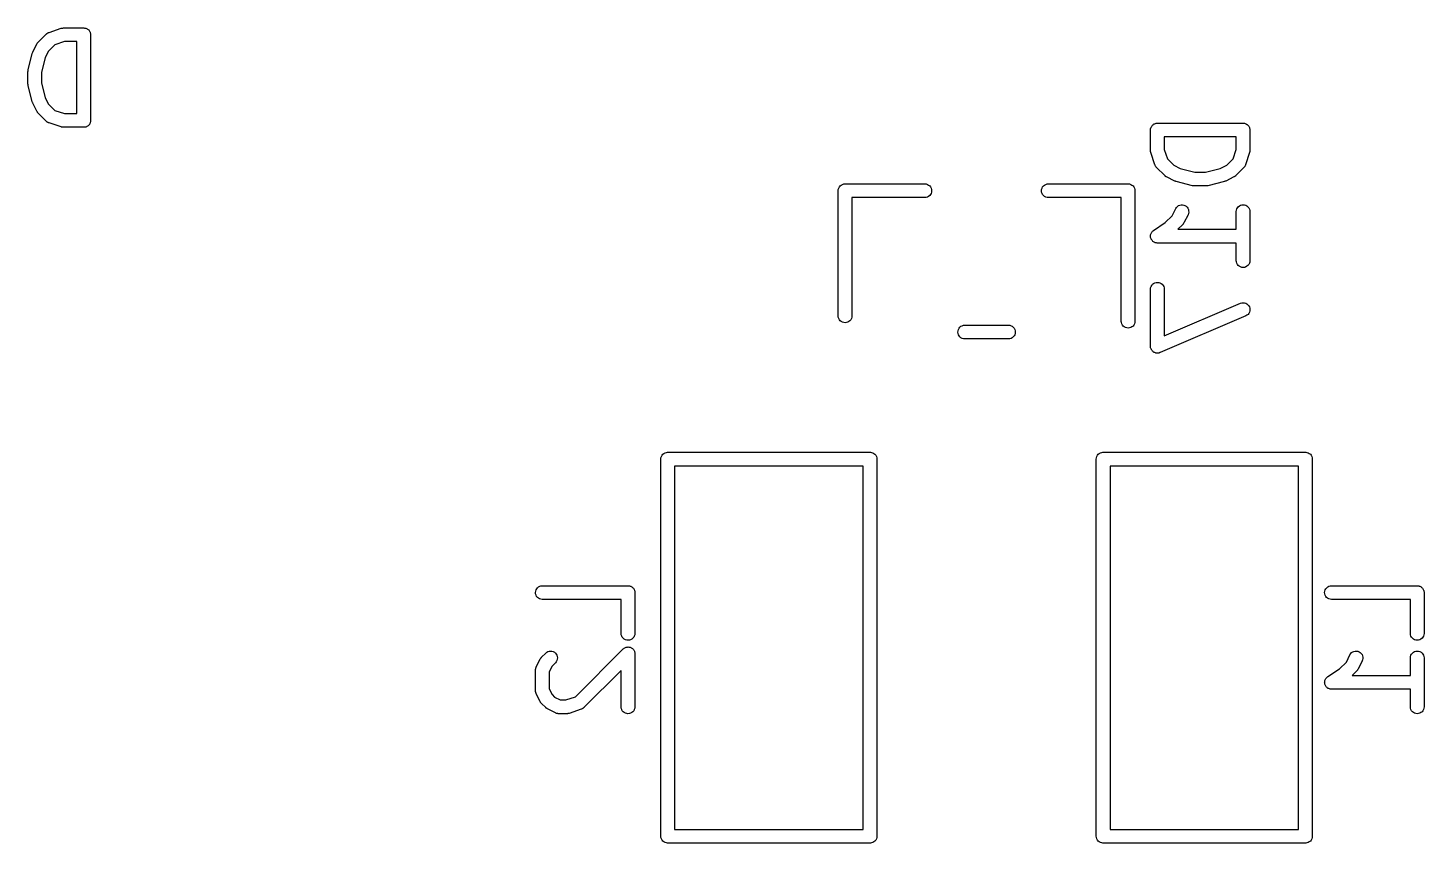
# Model space of a CAD drawing. Extents: x 145.4 to 244, y -155.2 to -73.6.
# Drawn here: x 194.81 to 211.1, y -153.16 to -143.64 of the extents above; entities that cross this region are included whole.
import ezdxf

# ---------------------------------------------------------------- set-up
doc = ezdxf.new("R2010")
doc.units = 0
doc.layers.add('BLACK', color=7, linetype='CONTINUOUS')

msp = doc.modelspace()

# ---------------------------------------------------------------- linework, layer by layer
at = {"layer": 'BLACK', "linetype": 'CONTINUOUS'}
for p, q in [((195.055, -143.696), (195.197, -143.648)), ((195.197, -143.648), (195.198, -143.648)), ((195.198, -143.648), (195.203, -143.647)), ((195.203, -143.647), (195.207, -143.646)), ((195.207, -143.646), (195.21, -143.646)), ((195.21, -143.646), (195.214, -143.645)), ((195.214, -143.645), (195.218, -143.645)), ((195.218, -143.645), (195.223, -143.644)), ((195.223, -143.644), (195.461, -143.644)), ((195.461, -143.644), (195.461, -143.644)), ((195.461, -143.644), (195.461, -143.644)), ((195.461, -143.644), (195.462, -143.644)), ((195.461, -143.644), (195.461, -143.644)), ((195.462, -143.644), (195.469, -143.645)), ((195.469, -143.645), (195.477, -143.646)), ((195.477, -143.646), (195.477, -143.646)), ((195.477, -143.646), (195.477, -143.646)), ((195.477, -143.646), (195.485, -143.648)), ((195.485, -143.648), (195.492, -143.651)), ((195.492, -143.651), (195.492, -143.651)), ((195.492, -143.651), (195.492, -143.651)), ((195.492, -143.651), (195.499, -143.654)), ((195.499, -143.654), (195.506, -143.658)), ((195.506, -143.658), (195.506, -143.658)), ((195.506, -143.658), (195.506, -143.658)), ((195.506, -143.658), (195.512, -143.663)), ((195.512, -143.663), (195.518, -143.668)), ((195.518, -143.668), (195.518, -143.668)), ((195.518, -143.668), (195.518, -143.668)), ((195.518, -143.668), (195.523, -143.674)), ((194.865, -143.927), (194.913, -143.831)), ((194.913, -143.831), (194.914, -143.83)), ((194.914, -143.83), (194.916, -143.827)), ((194.916, -143.827), (194.918, -143.823)), ((194.918, -143.823), (194.92, -143.82)), ((194.92, -143.82), (194.922, -143.817)), ((194.922, -143.817), (194.925, -143.814)), ((194.925, -143.814), (194.928, -143.811)), ((194.928, -143.811), (195.023, -143.715)), ((195.023, -143.715), (195.024, -143.715)), ((195.024, -143.715), (195.026, -143.713)), ((195.026, -143.713), (195.028, -143.711)), ((195.028, -143.711), (195.032, -143.708)), ((195.032, -143.708), (195.036, -143.705)), ((195.036, -143.705), (195.038, -143.704)), ((195.038, -143.704), (195.04, -143.702)), ((195.04, -143.702), (195.045, -143.7)), ((195.045, -143.7), (195.05, -143.698)), ((195.05, -143.698), (195.052, -143.697)), ((195.052, -143.697), (195.055, -143.696)), ((195.236, -143.804), (195.123, -143.842)), ((195.381, -143.804), (195.236, -143.804)), ((195.381, -144.644), (195.381, -143.804)), ((195.523, -143.674), (195.527, -143.68)), ((195.527, -143.68), (195.528, -143.68)), ((195.528, -143.68), (195.528, -143.681)), ((195.528, -143.681), (195.531, -143.687)), ((195.531, -143.687), (195.535, -143.694)), ((195.535, -143.694), (195.535, -143.694)), ((195.535, -143.694), (195.535, -143.694)), ((195.535, -143.694), (195.537, -143.702)), ((195.537, -143.702), (195.539, -143.709)), ((195.539, -143.709), (195.539, -143.709)), ((195.539, -143.709), (195.539, -143.709)), ((195.539, -143.709), (195.54, -143.717)), ((195.54, -143.717), (195.541, -143.724)), ((195.541, -143.724), (195.541, -144.724)), ((194.812, -144.134), (194.859, -143.943)), ((194.859, -143.943), (194.86, -143.942)), ((194.86, -143.941), (194.862, -143.934)), ((194.86, -143.942), (194.86, -143.941)), ((194.86, -143.942), (194.86, -143.942)), ((194.862, -143.934), (194.865, -143.927)), ((194.865, -143.927), (194.865, -143.927)), ((194.865, -143.927), (194.865, -143.927)), ((195.012, -143.99), (194.969, -144.163)), ((195.05, -143.915), (195.012, -143.99)), ((195.123, -143.842), (195.05, -143.915)), ((194.809, -144.149), (194.81, -144.143)), ((194.81, -144.15), (194.809, -144.149)), ((194.809, -144.152), (194.81, -144.15)), ((194.809, -144.153), (194.809, -144.152)), ((194.809, -144.296), (194.809, -144.153)), ((194.81, -144.143), (194.811, -144.136)), ((194.811, -144.136), (194.812, -144.135)), ((194.812, -144.135), (194.812, -144.134)), ((194.809, -144.297), (194.809, -144.296)), ((194.809, -144.299), (194.809, -144.297)), ((194.81, -144.305), (194.809, -144.299)), ((194.811, -144.311), (194.81, -144.305)), ((194.811, -144.313), (194.811, -144.311)), ((194.811, -144.314), (194.811, -144.313)), ((194.812, -144.315), (194.811, -144.314)), ((194.859, -144.506), (194.812, -144.315)), ((194.969, -144.163), (194.969, -144.286)), ((194.969, -144.286), (195.012, -144.458)), ((195.012, -144.458), (195.05, -144.534)), ((194.86, -144.506), (194.859, -144.506)), ((194.859, -144.506), (194.859, -144.506)), ((194.862, -144.513), (194.86, -144.506)), ((194.865, -144.52), (194.862, -144.513)), ((194.865, -144.521), (194.865, -144.52)), ((194.865, -144.522), (194.865, -144.521)), ((194.865, -144.521), (194.865, -144.521)), ((194.913, -144.617), (194.865, -144.522)), ((194.915, -144.621), (194.913, -144.617)), ((194.918, -144.625), (194.915, -144.621)), ((194.92, -144.628), (194.918, -144.625)), ((194.921, -144.631), (194.92, -144.628)), ((194.924, -144.634), (194.921, -144.631)), ((194.927, -144.637), (194.924, -144.634)), ((194.928, -144.638), (194.927, -144.637)), ((195.023, -144.733), (194.928, -144.638)), ((195.05, -144.534), (195.123, -144.607)), ((195.123, -144.607), (195.236, -144.644)), ((195.236, -144.644), (195.381, -144.644)), ((195.025, -144.735), (195.023, -144.733)), ((195.027, -144.737), (195.025, -144.735)), ((195.031, -144.74), (195.027, -144.737)), ((195.035, -144.743), (195.031, -144.74)), ((195.037, -144.744), (195.035, -144.743)), ((195.039, -144.746), (195.037, -144.744)), ((195.044, -144.748), (195.039, -144.746)), ((195.049, -144.751), (195.044, -144.748)), ((195.051, -144.751), (195.049, -144.751)), ((195.053, -144.752), (195.051, -144.751)), ((195.055, -144.753), (195.053, -144.752)), ((195.197, -144.8), (195.055, -144.753)), ((195.202, -144.801), (195.197, -144.8)), ((195.206, -144.803), (195.202, -144.801)), ((195.209, -144.803), (195.206, -144.803)), ((195.213, -144.804), (195.209, -144.803)), ((195.217, -144.804), (195.213, -144.804)), ((195.222, -144.804), (195.217, -144.804)), ((195.223, -144.804), (195.222, -144.804)), ((195.461, -144.804), (195.223, -144.804)), ((195.468, -144.804), (195.461, -144.804)), ((195.476, -144.803), (195.468, -144.804)), ((195.483, -144.801), (195.476, -144.803)), ((195.476, -144.803), (195.476, -144.803)), ((195.476, -144.803), (195.476, -144.803)), ((195.491, -144.799), (195.483, -144.801)), ((195.498, -144.795), (195.491, -144.798)), ((195.491, -144.798), (195.491, -144.798)), ((195.491, -144.798), (195.491, -144.799)), ((195.505, -144.791), (195.498, -144.795)), ((195.511, -144.786), (195.505, -144.791)), ((195.505, -144.791), (195.505, -144.791)), ((195.505, -144.791), (195.505, -144.791)), ((195.517, -144.782), (195.511, -144.786)), ((195.522, -144.775), (195.517, -144.781)), ((195.517, -144.781), (195.517, -144.781)), ((195.517, -144.781), (195.517, -144.782)), ((195.527, -144.77), (195.522, -144.775)), ((195.531, -144.762), (195.527, -144.769)), ((195.527, -144.769), (195.527, -144.769)), ((195.527, -144.769), (195.527, -144.77)), ((195.534, -144.756), (195.531, -144.762)), ((195.535, -144.755), (195.534, -144.756)), ((195.534, -144.756), (195.534, -144.756)), ((195.537, -144.748), (195.535, -144.755)), ((195.539, -144.741), (195.537, -144.748)), ((195.54, -144.733), (195.539, -144.74)), ((195.539, -144.74), (195.539, -144.741)), ((195.539, -144.741), (195.539, -144.741)), ((195.541, -144.725), (195.54, -144.733)), ((195.541, -144.724), (195.541, -144.725)), ((195.541, -144.725), (195.541, -144.725)), ((195.541, -144.725), (195.541, -144.725)), ((195.541, -144.725), (195.541, -144.725)), ((207.91, -144.812), (207.913, -144.805)), ((207.913, -144.804), (207.916, -144.798)), ((207.913, -144.805), (207.913, -144.804)), ((207.913, -144.804), (207.913, -144.804)), ((207.916, -144.798), (207.92, -144.791)), ((207.92, -144.791), (207.925, -144.785)), ((207.92, -144.791), (207.92, -144.791)), ((207.92, -144.791), (207.92, -144.791)), ((207.925, -144.785), (207.93, -144.779)), ((207.93, -144.779), (207.936, -144.774)), ((207.93, -144.779), (207.93, -144.779)), ((207.93, -144.779), (207.93, -144.779)), ((207.936, -144.774), (207.942, -144.769)), ((207.942, -144.769), (207.942, -144.769)), ((207.942, -144.769), (207.943, -144.769)), ((207.943, -144.769), (207.949, -144.765)), ((207.949, -144.765), (207.956, -144.762)), ((207.956, -144.762), (207.964, -144.759)), ((207.956, -144.762), (207.956, -144.762)), ((207.956, -144.762), (207.956, -144.762)), ((207.964, -144.759), (207.971, -144.757)), ((207.971, -144.757), (207.979, -144.756)), ((207.971, -144.757), (207.971, -144.757)), ((207.971, -144.757), (207.971, -144.757)), ((207.979, -144.756), (207.986, -144.756)), ((207.986, -144.756), (208.986, -144.756)), ((208.986, -144.756), (208.987, -144.756)), ((208.987, -144.756), (208.987, -144.756)), ((208.987, -144.756), (208.987, -144.756)), ((208.987, -144.756), (208.987, -144.756)), ((208.987, -144.756), (208.995, -144.757)), ((208.995, -144.757), (209.002, -144.757)), ((209.002, -144.757), (209.003, -144.757)), ((209.003, -144.757), (209.003, -144.757)), ((209.003, -144.757), (209.01, -144.76)), ((209.01, -144.76), (209.017, -144.762)), ((209.017, -144.762), (209.018, -144.762)), ((209.018, -144.762), (209.018, -144.762)), ((209.018, -144.762), (209.024, -144.766)), ((209.024, -144.766), (209.031, -144.769)), ((209.031, -144.769), (209.031, -144.77)), ((209.031, -144.77), (209.032, -144.77)), ((209.032, -144.77), (209.037, -144.775)), ((209.037, -144.775), (209.043, -144.779)), ((209.043, -144.779), (209.043, -144.78)), ((209.043, -144.78), (209.044, -144.78)), ((209.044, -144.78), (209.048, -144.786)), ((209.048, -144.786), (209.053, -144.791)), ((209.053, -144.791), (209.053, -144.792)), ((209.053, -144.792), (209.053, -144.792)), ((209.053, -144.792), (209.057, -144.799)), ((209.057, -144.799), (209.06, -144.805)), ((209.06, -144.805), (209.06, -144.805)), ((209.06, -144.805), (209.061, -144.806)), ((209.061, -144.806), (209.063, -144.813)), ((207.906, -144.835), (207.907, -144.827)), ((207.906, -144.836), (207.906, -144.835)), ((207.906, -144.835), (207.906, -144.835)), ((207.906, -144.835), (207.906, -144.835)), ((207.906, -144.835), (207.906, -144.835)), ((207.906, -145.074), (207.906, -144.836)), ((207.907, -144.827), (207.908, -144.82)), ((207.908, -144.819), (207.91, -144.812)), ((207.908, -144.82), (207.908, -144.819)), ((207.908, -144.819), (207.908, -144.819)), ((208.066, -144.916), (208.066, -145.061)), ((208.906, -144.916), (208.066, -144.916)), ((208.906, -145.061), (208.906, -144.916)), ((209.063, -144.813), (209.065, -144.82)), ((209.065, -144.82), (209.065, -144.82)), ((209.065, -144.82), (209.065, -144.821)), ((209.065, -144.821), (209.066, -144.828)), ((209.066, -144.828), (209.066, -144.836)), ((209.066, -144.836), (209.066, -145.074)), ((207.907, -145.078), (207.906, -145.074)), ((207.907, -145.083), (207.907, -145.078)), ((207.908, -145.086), (207.907, -145.083)), ((207.908, -145.089), (207.908, -145.086)), ((207.909, -145.094), (207.908, -145.089)), ((207.91, -145.098), (207.909, -145.094)), ((207.91, -145.099), (207.91, -145.098)), ((207.958, -145.242), (207.91, -145.099)), ((208.066, -145.061), (208.104, -145.173)), ((208.869, -145.173), (208.906, -145.061)), ((209.062, -145.099), (209.015, -145.242)), ((209.063, -145.095), (209.062, -145.099)), ((209.065, -145.09), (209.063, -145.095)), ((209.066, -145.084), (209.065, -145.087)), ((209.065, -145.087), (209.065, -145.09)), ((209.066, -145.074), (209.066, -145.075)), ((209.066, -145.075), (209.066, -145.079)), ((209.066, -145.079), (209.066, -145.084)), ((207.959, -145.244), (207.958, -145.242)), ((207.96, -145.246), (207.959, -145.244)), ((207.962, -145.251), (207.96, -145.246)), ((207.964, -145.256), (207.962, -145.251)), ((207.966, -145.258), (207.964, -145.256)), ((207.967, -145.26), (207.966, -145.258)), ((207.97, -145.265), (207.967, -145.26)), ((207.973, -145.269), (207.97, -145.265)), ((207.975, -145.271), (207.973, -145.269)), ((207.977, -145.272), (207.975, -145.271)), ((207.977, -145.273), (207.977, -145.272)), ((208.073, -145.368), (207.977, -145.273)), ((208.104, -145.173), (208.177, -145.246)), ((208.177, -145.246), (208.252, -145.284)), ((208.252, -145.284), (208.425, -145.327)), ((208.548, -145.327), (208.72, -145.284)), ((208.72, -145.284), (208.796, -145.246)), ((208.796, -145.246), (208.869, -145.173)), ((208.995, -145.273), (208.9, -145.368)), ((208.997, -145.271), (208.995, -145.273)), ((208.999, -145.27), (208.997, -145.271)), ((209.002, -145.265), (208.999, -145.27)), ((209.005, -145.261), (209.002, -145.265)), ((209.006, -145.259), (209.005, -145.261)), ((209.008, -145.257), (209.006, -145.259)), ((209.01, -145.252), (209.008, -145.257)), ((209.013, -145.247), (209.01, -145.252)), ((209.014, -145.243), (209.013, -145.245)), ((209.013, -145.245), (209.013, -145.247)), ((209.015, -145.242), (209.014, -145.243)), ((208.076, -145.371), (208.073, -145.368)), ((208.079, -145.374), (208.076, -145.371)), ((208.082, -145.376), (208.079, -145.374)), ((208.085, -145.378), (208.082, -145.376)), ((208.089, -145.381), (208.085, -145.378)), ((208.092, -145.383), (208.089, -145.381)), ((208.093, -145.383), (208.092, -145.383)), ((208.189, -145.431), (208.093, -145.383)), ((208.196, -145.434), (208.189, -145.431)), ((208.189, -145.431), (208.189, -145.431)), ((208.189, -145.431), (208.189, -145.431)), ((208.203, -145.437), (208.196, -145.434)), ((208.204, -145.437), (208.203, -145.437)), ((208.205, -145.437), (208.204, -145.437)), ((208.204, -145.437), (208.204, -145.437)), ((208.396, -145.485), (208.205, -145.437)), ((208.425, -145.327), (208.548, -145.327)), ((208.768, -145.437), (208.577, -145.485)), ((208.775, -145.434), (208.768, -145.437)), ((208.768, -145.437), (208.768, -145.437)), ((208.768, -145.437), (208.768, -145.437)), ((208.782, -145.432), (208.775, -145.434)), ((208.783, -145.432), (208.782, -145.432)), ((208.784, -145.431), (208.783, -145.432)), ((208.783, -145.432), (208.783, -145.432)), ((208.879, -145.383), (208.784, -145.431)), ((208.883, -145.381), (208.879, -145.383)), ((208.887, -145.379), (208.883, -145.381)), ((208.89, -145.377), (208.887, -145.379)), ((208.893, -145.375), (208.89, -145.377)), ((208.896, -145.372), (208.893, -145.375)), ((208.899, -145.369), (208.896, -145.372)), ((208.9, -145.368), (208.899, -145.369)), ((204.263, -145.544), (204.264, -145.528)), ((204.263, -145.548), (204.263, -145.544)), ((204.263, -147.008), (204.263, -145.548)), ((204.264, -145.528), (204.269, -145.513)), ((204.269, -145.513), (204.276, -145.499)), ((204.276, -145.499), (204.286, -145.487)), ((204.286, -145.487), (204.298, -145.477)), ((204.298, -145.477), (204.312, -145.47)), ((204.312, -145.47), (204.327, -145.465)), ((204.327, -145.465), (204.339, -145.464)), ((204.339, -145.464), (204.343, -145.464)), ((204.343, -145.464), (204.347, -145.464)), ((204.347, -145.464), (205.277, -145.464)), ((205.277, -145.464), (205.289, -145.465)), ((205.289, -145.623), (205.277, -145.624)), ((205.289, -145.465), (205.304, -145.47)), ((205.304, -145.618), (205.289, -145.623)), ((205.304, -145.47), (205.318, -145.477)), ((205.318, -145.611), (205.304, -145.618)), ((205.318, -145.477), (205.33, -145.487)), ((205.33, -145.601), (205.318, -145.611)), ((205.33, -145.487), (205.34, -145.499)), ((205.34, -145.589), (205.33, -145.601)), ((205.34, -145.499), (205.347, -145.513)), ((205.347, -145.575), (205.34, -145.589)), ((205.347, -145.513), (205.352, -145.528)), ((205.352, -145.56), (205.347, -145.575)), ((205.352, -145.528), (205.353, -145.544)), ((205.353, -145.544), (205.352, -145.56)), ((206.635, -145.544), (206.636, -145.528)), ((206.636, -145.56), (206.635, -145.544)), ((206.636, -145.528), (206.641, -145.513)), ((206.641, -145.575), (206.636, -145.56)), ((206.641, -145.513), (206.648, -145.499)), ((206.648, -145.589), (206.641, -145.575)), ((206.648, -145.499), (206.658, -145.487)), ((206.658, -145.601), (206.648, -145.589)), ((206.658, -145.487), (206.67, -145.477)), ((206.67, -145.611), (206.658, -145.601)), ((206.67, -145.477), (206.684, -145.47)), ((206.684, -145.618), (206.67, -145.611)), ((206.684, -145.47), (206.699, -145.465)), ((206.699, -145.623), (206.684, -145.618)), ((206.699, -145.465), (206.711, -145.464)), ((206.711, -145.624), (206.699, -145.623)), ((206.711, -145.464), (207.641, -145.464)), ((207.641, -145.464), (207.645, -145.464)), ((207.645, -145.464), (207.649, -145.464)), ((207.649, -145.464), (207.661, -145.465)), ((207.661, -145.465), (207.676, -145.47)), ((207.676, -145.47), (207.69, -145.477)), ((207.69, -145.477), (207.702, -145.487)), ((207.702, -145.487), (207.712, -145.499)), ((207.712, -145.499), (207.719, -145.513)), ((207.719, -145.513), (207.724, -145.528)), ((207.724, -145.528), (207.725, -145.544)), ((207.725, -145.544), (207.725, -145.548)), ((207.725, -145.548), (207.725, -147.07)), ((208.397, -145.485), (208.396, -145.485)), ((208.398, -145.485), (208.397, -145.485)), ((208.405, -145.486), (208.398, -145.485)), ((208.411, -145.487), (208.405, -145.486)), ((208.412, -145.487), (208.411, -145.487)), ((208.414, -145.487), (208.412, -145.487)), ((208.415, -145.487), (208.414, -145.487)), ((208.558, -145.487), (208.415, -145.487)), ((208.559, -145.487), (208.558, -145.487)), ((208.561, -145.487), (208.559, -145.487)), ((208.567, -145.486), (208.561, -145.487)), ((208.573, -145.486), (208.567, -145.486)), ((208.575, -145.485), (208.573, -145.486)), ((208.576, -145.485), (208.575, -145.485)), ((208.577, -145.485), (208.576, -145.485)), ((205.277, -145.624), (204.423, -145.624)), ((204.423, -145.624), (204.423, -147.008)), ((207.565, -145.624), (206.711, -145.624)), ((207.565, -147.07), (207.565, -145.624)), ((208.159, -145.836), (208.201, -145.752)), ((208.201, -145.751), (208.21, -145.738)), ((208.201, -145.752), (208.201, -145.751)), ((208.21, -145.738), (208.22, -145.727)), ((208.22, -145.727), (208.233, -145.718)), ((208.233, -145.718), (208.248, -145.712)), ((208.248, -145.712), (208.263, -145.709)), ((208.263, -145.709), (208.278, -145.708)), ((208.278, -145.708), (208.294, -145.711)), ((208.294, -145.711), (208.308, -145.717)), ((208.308, -145.717), (208.322, -145.725)), ((208.322, -145.725), (208.333, -145.736)), ((208.333, -145.736), (208.342, -145.749)), ((208.342, -145.749), (208.348, -145.763)), ((208.348, -145.763), (208.351, -145.778)), ((208.351, -145.778), (208.352, -145.794)), ((208.906, -145.787), (208.908, -145.771)), ((208.908, -145.771), (208.913, -145.757)), ((208.913, -145.757), (208.92, -145.743)), ((208.92, -145.743), (208.93, -145.731)), ((208.93, -145.731), (208.943, -145.721)), ((208.943, -145.721), (208.956, -145.714)), ((208.956, -145.714), (208.971, -145.71)), ((208.971, -145.71), (208.987, -145.708)), ((208.987, -145.708), (209.002, -145.71)), ((209.002, -145.71), (209.017, -145.714)), ((209.017, -145.714), (209.031, -145.722)), ((209.031, -145.722), (209.043, -145.732)), ((209.043, -145.732), (209.053, -145.744)), ((209.053, -145.744), (209.06, -145.758)), ((209.06, -145.758), (209.065, -145.773)), ((209.065, -145.773), (209.066, -145.788)), ((207.942, -146.007), (208.078, -145.916)), ((208.078, -145.916), (208.159, -145.836)), ((208.281, -145.94), (208.227, -145.994)), ((208.284, -145.936), (208.281, -145.94)), ((208.287, -145.933), (208.284, -145.936)), ((208.289, -145.93), (208.287, -145.933)), ((208.291, -145.928), (208.289, -145.93)), ((208.293, -145.924), (208.291, -145.928)), ((208.296, -145.92), (208.293, -145.924)), ((208.344, -145.824), (208.296, -145.919)), ((208.296, -145.919), (208.296, -145.92)), ((208.349, -145.809), (208.344, -145.824)), ((208.352, -145.794), (208.349, -145.809)), ((208.906, -145.788), (208.906, -145.787)), ((208.906, -145.994), (208.906, -145.788)), ((209.066, -145.788), (209.066, -146.36)), ((207.906, -146.073), (207.907, -146.066)), ((207.907, -146.081), (207.906, -146.073)), ((207.906, -146.073), (207.906, -146.073)), ((207.906, -146.073), (207.906, -146.073)), ((207.907, -146.066), (207.908, -146.058)), ((207.908, -146.089), (207.907, -146.081)), ((207.908, -146.058), (207.91, -146.05)), ((207.908, -146.058), (207.908, -146.058)), ((207.908, -146.058), (207.908, -146.058)), ((207.91, -146.096), (207.908, -146.089)), ((207.908, -146.089), (207.908, -146.089)), ((207.908, -146.089), (207.908, -146.089)), ((207.91, -146.05), (207.913, -146.043)), ((207.912, -146.104), (207.91, -146.096)), ((207.916, -146.111), (207.912, -146.104)), ((207.912, -146.104), (207.912, -146.104)), ((207.912, -146.104), (207.912, -146.104)), ((207.913, -146.043), (207.916, -146.036)), ((207.913, -146.043), (207.913, -146.043)), ((207.913, -146.043), (207.913, -146.043)), ((207.916, -146.036), (207.92, -146.029)), ((207.919, -146.118), (207.916, -146.111)), ((207.92, -146.029), (207.925, -146.023)), ((207.92, -146.029), (207.92, -146.029)), ((207.92, -146.029), (207.92, -146.029)), ((207.925, -146.023), (207.93, -146.017)), ((207.93, -146.017), (207.936, -146.012)), ((207.93, -146.017), (207.93, -146.017)), ((207.93, -146.017), (207.93, -146.017)), ((207.936, -146.012), (207.942, -146.007)), ((208.227, -145.994), (208.906, -145.994)), ((207.92, -146.118), (207.919, -146.118)), ((207.919, -146.118), (207.919, -146.118)), ((207.925, -146.124), (207.92, -146.118)), ((207.929, -146.13), (207.925, -146.124)), ((207.935, -146.135), (207.929, -146.13)), ((207.929, -146.13), (207.929, -146.13)), ((207.929, -146.13), (207.929, -146.13)), ((207.941, -146.14), (207.935, -146.135)), ((207.948, -146.144), (207.941, -146.14)), ((207.941, -146.14), (207.941, -146.14)), ((207.941, -146.14), (207.941, -146.14)), ((207.955, -146.147), (207.948, -146.144)), ((207.962, -146.15), (207.955, -146.147)), ((207.955, -146.147), (207.955, -146.147)), ((207.955, -146.147), (207.955, -146.147)), ((207.97, -146.152), (207.962, -146.15)), ((207.978, -146.153), (207.97, -146.152)), ((207.97, -146.152), (207.97, -146.152)), ((207.97, -146.152), (207.97, -146.152)), ((207.985, -146.154), (207.978, -146.153)), ((207.986, -146.154), (207.985, -146.154)), ((207.985, -146.154), (207.985, -146.154)), ((207.985, -146.154), (207.985, -146.154)), ((207.985, -146.154), (207.985, -146.154)), ((208.906, -146.154), (207.986, -146.154)), ((208.906, -146.36), (208.906, -146.154)), ((208.908, -146.375), (208.906, -146.36)), ((208.912, -146.39), (208.908, -146.375)), ((208.92, -146.404), (208.912, -146.39)), ((208.93, -146.416), (208.92, -146.404)), ((208.942, -146.426), (208.93, -146.416)), ((208.955, -146.433), (208.942, -146.426)), ((208.97, -146.438), (208.955, -146.433)), ((208.986, -146.44), (208.97, -146.438)), ((209.001, -146.438), (208.986, -146.44)), ((209.016, -146.434), (209.001, -146.438)), ((209.03, -146.426), (209.016, -146.434)), ((209.042, -146.417), (209.03, -146.426)), ((209.052, -146.405), (209.042, -146.417)), ((209.06, -146.391), (209.052, -146.405)), ((209.065, -146.376), (209.06, -146.391)), ((209.066, -146.361), (209.065, -146.376)), ((209.066, -146.36), (209.066, -146.361)), ((207.906, -146.692), (207.908, -146.676)), ((207.906, -146.693), (207.906, -146.692)), ((207.906, -147.36), (207.906, -146.693)), ((207.908, -146.676), (207.913, -146.661)), ((207.913, -146.661), (207.92, -146.648)), ((207.92, -146.648), (207.93, -146.636)), ((207.93, -146.636), (207.943, -146.626)), ((207.943, -146.626), (207.956, -146.619)), ((207.956, -146.619), (207.971, -146.614)), ((207.971, -146.614), (207.987, -146.613)), ((207.987, -146.613), (208.002, -146.614)), ((208.002, -146.614), (208.017, -146.619)), ((208.017, -146.619), (208.031, -146.627)), ((208.031, -146.627), (208.043, -146.636)), ((208.043, -146.636), (208.053, -146.649)), ((208.053, -146.649), (208.06, -146.662)), ((208.06, -146.662), (208.065, -146.677)), ((208.065, -146.677), (208.066, -146.693)), ((208.066, -146.693), (208.066, -147.238)), ((208.066, -147.238), (208.955, -146.857)), ((208.955, -146.857), (208.956, -146.857)), ((208.956, -146.857), (208.971, -146.852)), ((208.971, -146.852), (208.986, -146.851)), ((208.986, -146.851), (209.002, -146.852)), ((209.002, -146.852), (209.017, -146.857)), ((209.017, -146.857), (209.031, -146.864)), ((209.031, -146.864), (209.043, -146.874)), ((209.043, -146.874), (209.053, -146.886)), ((209.053, -146.886), (209.06, -146.9)), ((209.06, -146.9), (209.065, -146.915)), ((209.065, -146.915), (209.066, -146.93)), ((204.264, -147.02), (204.263, -147.008)), ((204.269, -147.035), (204.264, -147.02)), ((204.276, -147.049), (204.269, -147.035)), ((204.286, -147.061), (204.276, -147.049)), ((204.298, -147.071), (204.286, -147.061)), ((204.312, -147.078), (204.298, -147.071)), ((204.327, -147.083), (204.312, -147.078)), ((204.343, -147.084), (204.327, -147.083)), ((204.359, -147.083), (204.343, -147.084)), ((204.374, -147.078), (204.359, -147.083)), ((204.388, -147.071), (204.374, -147.078)), ((204.4, -147.061), (204.388, -147.071)), ((204.41, -147.049), (204.4, -147.061)), ((204.417, -147.035), (204.41, -147.049)), ((204.422, -147.02), (204.417, -147.035)), ((204.423, -147.008), (204.422, -147.02)), ((207.566, -147.082), (207.565, -147.07)), ((207.571, -147.097), (207.566, -147.082)), ((207.724, -147.082), (207.719, -147.097)), ((207.725, -147.07), (207.724, -147.082)), ((209.018, -147.004), (208.018, -147.433)), ((209.032, -146.997), (209.018, -147.004)), ((209.044, -146.987), (209.032, -146.997)), ((209.053, -146.975), (209.044, -146.987)), ((209.061, -146.961), (209.053, -146.975)), ((209.065, -146.946), (209.061, -146.961)), ((209.066, -146.93), (209.065, -146.946)), ((205.66, -147.193), (205.661, -147.177)), ((205.661, -147.209), (205.66, -147.193)), ((205.661, -147.177), (205.666, -147.162)), ((205.666, -147.224), (205.661, -147.209)), ((205.666, -147.162), (205.673, -147.148)), ((205.673, -147.238), (205.666, -147.224)), ((205.673, -147.148), (205.683, -147.136)), ((205.683, -147.25), (205.673, -147.238)), ((205.683, -147.136), (205.695, -147.126)), ((205.695, -147.26), (205.683, -147.25)), ((205.695, -147.126), (205.709, -147.119)), ((205.709, -147.119), (205.724, -147.114)), ((205.724, -147.114), (205.736, -147.113)), ((205.736, -147.113), (206.252, -147.113)), ((206.252, -147.113), (206.264, -147.114)), ((206.264, -147.114), (206.279, -147.119)), ((206.279, -147.119), (206.293, -147.126)), ((206.293, -147.126), (206.305, -147.136)), ((206.305, -147.25), (206.293, -147.26)), ((206.305, -147.136), (206.315, -147.148)), ((206.315, -147.238), (206.305, -147.25)), ((206.315, -147.148), (206.322, -147.162)), ((206.322, -147.224), (206.315, -147.238)), ((206.322, -147.162), (206.327, -147.177)), ((206.327, -147.209), (206.322, -147.224)), ((206.327, -147.177), (206.328, -147.193)), ((206.328, -147.193), (206.327, -147.209)), ((207.578, -147.111), (207.571, -147.097)), ((207.588, -147.123), (207.578, -147.111)), ((207.6, -147.133), (207.588, -147.123)), ((207.614, -147.14), (207.6, -147.133)), ((207.629, -147.145), (207.614, -147.14)), ((207.645, -147.146), (207.629, -147.145)), ((207.661, -147.145), (207.645, -147.146)), ((207.676, -147.14), (207.661, -147.145)), ((207.69, -147.133), (207.676, -147.14)), ((207.702, -147.123), (207.69, -147.133)), ((207.712, -147.111), (207.702, -147.123)), ((207.719, -147.097), (207.712, -147.111)), ((205.709, -147.267), (205.695, -147.26)), ((205.724, -147.272), (205.709, -147.267)), ((205.736, -147.273), (205.724, -147.272)), ((206.252, -147.273), (205.736, -147.273)), ((206.264, -147.272), (206.252, -147.273)), ((206.279, -147.267), (206.264, -147.272)), ((206.293, -147.26), (206.279, -147.267)), ((207.907, -147.368), (207.906, -147.36)), ((207.906, -147.36), (207.906, -147.36)), ((207.906, -147.36), (207.906, -147.36)), ((207.908, -147.375), (207.907, -147.368)), ((207.908, -147.376), (207.908, -147.375)), ((207.908, -147.375), (207.908, -147.375)), ((207.91, -147.383), (207.908, -147.376)), ((207.912, -147.39), (207.91, -147.383)), ((207.913, -147.39), (207.912, -147.39)), ((207.913, -147.391), (207.913, -147.39)), ((207.916, -147.397), (207.913, -147.391)), ((207.92, -147.404), (207.916, -147.397)), ((207.925, -147.41), (207.92, -147.404)), ((207.92, -147.404), (207.92, -147.404)), ((207.92, -147.404), (207.92, -147.404)), ((207.93, -147.416), (207.925, -147.41)), ((207.936, -147.421), (207.93, -147.416)), ((207.93, -147.416), (207.93, -147.416)), ((207.93, -147.416), (207.93, -147.416)), ((207.942, -147.426), (207.936, -147.421)), ((207.949, -147.43), (207.942, -147.426)), ((207.942, -147.426), (207.942, -147.426)), ((207.942, -147.426), (207.942, -147.426)), ((207.955, -147.433), (207.949, -147.43)), ((207.956, -147.433), (207.955, -147.433)), ((207.963, -147.436), (207.956, -147.433)), ((207.956, -147.433), (207.956, -147.433)), ((207.97, -147.438), (207.963, -147.436)), ((207.971, -147.438), (207.97, -147.438)), ((207.978, -147.439), (207.971, -147.438)), ((207.971, -147.438), (207.971, -147.438)), ((207.986, -147.44), (207.978, -147.439)), ((207.994, -147.439), (207.986, -147.44)), ((207.986, -147.44), (207.986, -147.439)), ((207.986, -147.439), (207.986, -147.44)), ((208.001, -147.438), (207.994, -147.439)), ((208.002, -147.438), (208.001, -147.438)), ((208.009, -147.436), (208.002, -147.438)), ((208.002, -147.438), (208.002, -147.438)), ((208.016, -147.434), (208.009, -147.436)), ((208.017, -147.434), (208.016, -147.434)), ((208.018, -147.433), (208.017, -147.433)), ((208.017, -147.433), (208.017, -147.434)), ((202.194, -148.676), (202.195, -148.66)), ((202.194, -148.68), (202.194, -148.676)), ((202.194, -153.072), (202.194, -148.68)), ((202.195, -148.66), (202.2, -148.645)), ((202.2, -148.645), (202.207, -148.631)), ((202.207, -148.631), (202.217, -148.619)), ((202.217, -148.619), (202.229, -148.609)), ((202.229, -148.609), (202.243, -148.602)), ((202.243, -148.602), (202.258, -148.597)), ((202.258, -148.597), (202.27, -148.596)), ((202.27, -148.596), (202.274, -148.596)), ((202.274, -148.596), (202.278, -148.596)), ((202.278, -148.596), (204.63, -148.596)), ((204.63, -148.596), (204.634, -148.596)), ((204.634, -148.596), (204.638, -148.596)), ((204.638, -148.596), (204.65, -148.597)), ((204.65, -148.597), (204.665, -148.602)), ((204.665, -148.602), (204.679, -148.609)), ((204.679, -148.609), (204.691, -148.619)), ((204.691, -148.619), (204.701, -148.631)), ((204.701, -148.631), (204.708, -148.645)), ((204.708, -148.645), (204.713, -148.66)), ((204.713, -148.66), (204.714, -148.676)), ((204.714, -148.676), (204.714, -148.68)), ((204.714, -148.68), (204.714, -153.072)), ((207.274, -148.676), (207.275, -148.66)), ((207.274, -148.68), (207.274, -148.676)), ((207.274, -153.072), (207.274, -148.68)), ((207.275, -148.66), (207.28, -148.645)), ((207.28, -148.645), (207.287, -148.631)), ((207.287, -148.631), (207.297, -148.619)), ((207.297, -148.619), (207.309, -148.609)), ((207.309, -148.609), (207.323, -148.602)), ((207.323, -148.602), (207.338, -148.597)), ((207.338, -148.597), (207.35, -148.596)), ((207.35, -148.596), (207.354, -148.596)), ((207.354, -148.596), (207.358, -148.596)), ((207.358, -148.596), (209.71, -148.596)), ((209.71, -148.596), (209.714, -148.596)), ((209.714, -148.596), (209.718, -148.596)), ((209.718, -148.596), (209.73, -148.597)), ((209.73, -148.597), (209.745, -148.602)), ((209.745, -148.602), (209.759, -148.609)), ((209.759, -148.609), (209.771, -148.619)), ((209.771, -148.619), (209.781, -148.631)), ((209.781, -148.631), (209.788, -148.645)), ((209.788, -148.645), (209.793, -148.66)), ((209.793, -148.66), (209.794, -148.676)), ((209.794, -148.676), (209.794, -148.68)), ((209.794, -148.68), (209.794, -153.072)), ((202.354, -148.756), (202.354, -152.996)), ((204.554, -148.756), (202.354, -148.756)), ((204.554, -152.996), (204.554, -148.756)), ((207.434, -148.756), (207.434, -152.996)), ((209.634, -148.756), (207.434, -148.756)), ((209.634, -152.996), (209.634, -148.756)), ((200.745, -150.188), (200.755, -150.176)), ((200.755, -150.176), (200.767, -150.167)), ((200.767, -150.167), (200.78, -150.159)), ((200.78, -150.159), (200.795, -150.155)), ((200.795, -150.155), (200.811, -150.153)), ((200.811, -150.153), (201.811, -150.153)), ((201.811, -150.153), (201.811, -150.153)), ((201.811, -150.153), (201.811, -150.153)), ((201.811, -150.153), (201.812, -150.153)), ((201.811, -150.153), (201.811, -150.153)), ((201.812, -150.153), (201.819, -150.154)), ((201.819, -150.154), (201.827, -150.155)), ((201.827, -150.155), (201.827, -150.155)), ((201.827, -150.155), (201.828, -150.155)), ((201.828, -150.155), (201.835, -150.157)), ((201.835, -150.157), (201.842, -150.159)), ((201.842, -150.159), (201.842, -150.16)), ((201.842, -150.16), (201.842, -150.16)), ((201.842, -150.16), (201.849, -150.163)), ((201.849, -150.163), (201.856, -150.167)), ((201.856, -150.167), (201.856, -150.167)), ((201.856, -150.167), (201.856, -150.167)), ((201.856, -150.167), (201.862, -150.172)), ((201.862, -150.172), (201.868, -150.177)), ((201.868, -150.177), (201.868, -150.177)), ((201.868, -150.177), (201.868, -150.177)), ((201.868, -150.177), (201.873, -150.183)), ((201.873, -150.183), (201.878, -150.189)), ((209.952, -150.188), (209.962, -150.176)), ((209.962, -150.176), (209.974, -150.167)), ((209.974, -150.167), (209.988, -150.159)), ((209.988, -150.159), (210.003, -150.155)), ((210.003, -150.155), (210.018, -150.153)), ((210.018, -150.153), (211.018, -150.153)), ((211.018, -150.153), (211.019, -150.153)), ((211.019, -150.153), (211.019, -150.153)), ((211.019, -150.153), (211.019, -150.153)), ((211.019, -150.153), (211.019, -150.153)), ((211.019, -150.153), (211.027, -150.154)), ((211.027, -150.154), (211.034, -150.155)), ((211.034, -150.155), (211.035, -150.155)), ((211.035, -150.155), (211.035, -150.155)), ((211.035, -150.155), (211.042, -150.157)), ((211.042, -150.157), (211.049, -150.159)), ((211.049, -150.159), (211.05, -150.16)), ((211.05, -150.16), (211.05, -150.16)), ((211.05, -150.16), (211.056, -150.163)), ((211.056, -150.163), (211.063, -150.167)), ((211.063, -150.167), (211.063, -150.167)), ((211.063, -150.167), (211.064, -150.167)), ((211.064, -150.167), (211.069, -150.172)), ((211.069, -150.172), (211.075, -150.177)), ((211.075, -150.177), (211.075, -150.177)), ((211.075, -150.177), (211.076, -150.177)), ((211.076, -150.177), (211.08, -150.183)), ((211.08, -150.183), (211.085, -150.189)), ((200.731, -150.233), (200.733, -150.217)), ((200.732, -150.248), (200.731, -150.233)), ((200.737, -150.263), (200.732, -150.248)), ((200.733, -150.217), (200.737, -150.202)), ((200.737, -150.202), (200.745, -150.188)), ((200.744, -150.277), (200.737, -150.263)), ((200.754, -150.289), (200.744, -150.277)), ((200.766, -150.299), (200.754, -150.289)), ((200.779, -150.307), (200.766, -150.299)), ((200.794, -150.311), (200.779, -150.307)), ((200.81, -150.313), (200.794, -150.311)), ((200.811, -150.313), (200.81, -150.313)), ((201.731, -150.313), (200.811, -150.313)), ((201.731, -150.709), (201.731, -150.313)), ((201.878, -150.189), (201.878, -150.189)), ((201.878, -150.189), (201.878, -150.189)), ((201.878, -150.189), (201.881, -150.196)), ((201.881, -150.196), (201.885, -150.203)), ((201.885, -150.203), (201.885, -150.203)), ((201.885, -150.203), (201.885, -150.203)), ((201.885, -150.203), (201.887, -150.21)), ((201.887, -150.21), (201.889, -150.218)), ((201.889, -150.218), (201.889, -150.218)), ((201.889, -150.218), (201.889, -150.218)), ((201.889, -150.218), (201.89, -150.226)), ((201.89, -150.226), (201.891, -150.233)), ((201.891, -150.233), (201.891, -150.709)), ((209.938, -150.233), (209.94, -150.217)), ((209.94, -150.248), (209.938, -150.233)), ((209.94, -150.217), (209.945, -150.202)), ((209.944, -150.263), (209.94, -150.248)), ((209.951, -150.277), (209.944, -150.263)), ((209.945, -150.202), (209.952, -150.188)), ((209.961, -150.289), (209.951, -150.277)), ((209.973, -150.299), (209.961, -150.289)), ((209.987, -150.307), (209.973, -150.299)), ((210.002, -150.311), (209.987, -150.307)), ((210.017, -150.313), (210.002, -150.311)), ((210.018, -150.313), (210.017, -150.313)), ((210.938, -150.313), (210.018, -150.313)), ((210.938, -150.709), (210.938, -150.313)), ((211.085, -150.189), (211.085, -150.189)), ((211.085, -150.189), (211.085, -150.189)), ((211.085, -150.189), (211.089, -150.196)), ((211.089, -150.196), (211.092, -150.203)), ((211.092, -150.203), (211.092, -150.203)), ((211.092, -150.203), (211.093, -150.203)), ((211.093, -150.203), (211.095, -150.21)), ((211.095, -150.21), (211.097, -150.218)), ((211.097, -150.218), (211.097, -150.218)), ((211.097, -150.218), (211.097, -150.218)), ((211.097, -150.218), (211.098, -150.226)), ((211.098, -150.226), (211.098, -150.233)), ((211.098, -150.233), (211.098, -150.709)), ((201.732, -150.725), (201.731, -150.709)), ((201.737, -150.74), (201.732, -150.725)), ((201.744, -150.754), (201.737, -150.74)), ((201.754, -150.766), (201.744, -150.754)), ((201.766, -150.776), (201.754, -150.766)), ((201.78, -150.783), (201.766, -150.776)), ((201.795, -150.788), (201.78, -150.783)), ((201.81, -150.789), (201.795, -150.788)), ((201.826, -150.788), (201.81, -150.789)), ((201.841, -150.784), (201.826, -150.788)), ((201.855, -150.776), (201.841, -150.784)), ((201.867, -150.766), (201.855, -150.776)), ((201.877, -150.755), (201.867, -150.766)), ((201.884, -150.741), (201.877, -150.755)), ((201.889, -150.726), (201.884, -150.741)), ((201.891, -150.71), (201.889, -150.726)), ((201.891, -150.709), (201.891, -150.71)), ((210.94, -150.725), (210.938, -150.709)), ((210.944, -150.74), (210.94, -150.725)), ((210.952, -150.754), (210.944, -150.74)), ((210.962, -150.766), (210.952, -150.754)), ((210.974, -150.776), (210.962, -150.766)), ((210.987, -150.783), (210.974, -150.776)), ((211.002, -150.788), (210.987, -150.783)), ((211.018, -150.789), (211.002, -150.788)), ((211.033, -150.788), (211.018, -150.789)), ((211.048, -150.784), (211.033, -150.788)), ((211.062, -150.776), (211.048, -150.784)), ((211.074, -150.766), (211.062, -150.776)), ((211.084, -150.755), (211.074, -150.766)), ((211.092, -150.741), (211.084, -150.755)), ((211.097, -150.726), (211.092, -150.741)), ((211.098, -150.71), (211.097, -150.726)), ((211.098, -150.709), (211.098, -150.71)), ((200.79, -151.002), (200.792, -150.998)), ((200.792, -150.998), (200.794, -150.996)), ((200.794, -150.996), (200.796, -150.993)), ((200.796, -150.993), (200.799, -150.99)), ((200.799, -150.99), (200.802, -150.986)), ((200.802, -150.986), (200.85, -150.938)), ((200.85, -150.938), (200.863, -150.928)), ((200.85, -150.938), (200.85, -150.938)), ((200.863, -150.928), (200.876, -150.921)), ((200.876, -150.921), (200.891, -150.916)), ((200.891, -150.916), (200.907, -150.915)), ((200.907, -150.915), (200.922, -150.917)), ((200.922, -150.917), (200.937, -150.921)), ((200.937, -150.921), (200.951, -150.929)), ((200.951, -150.929), (200.963, -150.939)), ((200.963, -150.939), (200.973, -150.951)), ((200.973, -150.951), (200.98, -150.965)), ((200.98, -150.965), (200.985, -150.98)), ((200.985, -150.98), (200.986, -150.995)), ((200.986, -150.995), (200.985, -151.011)), ((201.196, -151.449), (201.754, -150.891)), ((201.754, -150.891), (201.755, -150.89)), ((201.755, -150.89), (201.761, -150.885)), ((201.755, -150.89), (201.755, -150.89)), ((201.755, -150.89), (201.755, -150.89)), ((201.755, -150.89), (201.755, -150.89)), ((201.761, -150.885), (201.767, -150.88)), ((201.767, -150.88), (201.774, -150.877)), ((201.767, -150.88), (201.767, -150.88)), ((201.767, -150.88), (201.767, -150.88)), ((201.774, -150.877), (201.781, -150.873)), ((201.781, -150.873), (201.789, -150.871)), ((201.781, -150.873), (201.781, -150.873)), ((201.781, -150.873), (201.781, -150.873)), ((201.789, -150.871), (201.796, -150.869)), ((201.796, -150.869), (201.804, -150.868)), ((201.796, -150.869), (201.796, -150.869)), ((201.796, -150.869), (201.796, -150.869)), ((201.804, -150.868), (201.811, -150.867)), ((201.811, -150.867), (201.812, -150.867)), ((201.812, -150.867), (201.812, -150.867)), ((201.812, -150.867), (201.819, -150.868)), ((201.819, -150.868), (201.827, -150.869)), ((201.827, -150.869), (201.827, -150.869)), ((201.827, -150.869), (201.827, -150.869)), ((201.827, -150.869), (201.835, -150.871)), ((201.835, -150.871), (201.842, -150.874)), ((201.842, -150.874), (201.842, -150.874)), ((201.842, -150.874), (201.842, -150.874)), ((201.842, -150.874), (201.849, -150.878)), ((201.849, -150.878), (201.856, -150.881)), ((201.856, -150.881), (201.856, -150.881)), ((201.856, -150.881), (201.856, -150.881)), ((201.856, -150.881), (201.862, -150.886)), ((201.862, -150.886), (201.868, -150.891)), ((201.868, -150.891), (201.868, -150.891)), ((201.868, -150.891), (201.868, -150.891)), ((201.868, -150.891), (201.873, -150.897)), ((201.873, -150.897), (201.878, -150.903)), ((201.878, -150.903), (201.878, -150.903)), ((201.878, -150.903), (201.878, -150.903)), ((201.878, -150.903), (201.881, -150.91)), ((201.881, -150.91), (201.885, -150.917)), ((201.885, -150.917), (201.885, -150.917)), ((201.885, -150.917), (201.885, -150.917)), ((201.885, -150.917), (201.887, -150.924)), ((201.887, -150.924), (201.889, -150.932)), ((201.889, -150.932), (201.889, -150.932)), ((201.889, -150.932), (201.889, -150.932)), ((201.889, -150.932), (201.89, -150.94)), ((201.89, -150.94), (201.891, -150.947)), ((201.891, -150.947), (201.891, -151.566)), ((210.191, -151.043), (210.233, -150.959)), ((210.233, -150.958), (210.242, -150.945)), ((210.233, -150.959), (210.233, -150.958)), ((210.242, -150.945), (210.252, -150.934)), ((210.252, -150.934), (210.265, -150.925)), ((210.265, -150.925), (210.28, -150.919)), ((210.28, -150.919), (210.295, -150.916)), ((210.295, -150.916), (210.31, -150.915)), ((210.31, -150.915), (210.326, -150.918)), ((210.326, -150.918), (210.34, -150.924)), ((210.34, -150.924), (210.354, -150.932)), ((210.354, -150.932), (210.365, -150.943)), ((210.365, -150.943), (210.374, -150.956)), ((210.374, -150.956), (210.38, -150.97)), ((210.38, -150.97), (210.383, -150.985)), ((210.383, -150.985), (210.384, -151.001)), ((210.938, -150.994), (210.94, -150.978)), ((210.938, -150.995), (210.938, -150.994)), ((210.938, -151.201), (210.938, -150.995)), ((210.94, -150.978), (210.945, -150.964)), ((210.945, -150.964), (210.952, -150.95)), ((210.952, -150.95), (210.962, -150.938)), ((210.962, -150.938), (210.975, -150.928)), ((210.975, -150.928), (210.988, -150.921)), ((210.988, -150.921), (211.003, -150.916)), ((211.003, -150.916), (211.019, -150.915)), ((211.019, -150.915), (211.034, -150.917)), ((211.034, -150.917), (211.049, -150.921)), ((211.049, -150.921), (211.063, -150.929)), ((211.063, -150.929), (211.075, -150.939)), ((211.075, -150.939), (211.085, -150.951)), ((211.085, -150.951), (211.092, -150.965)), ((211.092, -150.965), (211.097, -150.98)), ((211.097, -150.98), (211.098, -150.995)), ((211.098, -150.995), (211.098, -151.566)), ((200.731, -151.132), (200.732, -151.127)), ((200.731, -151.134), (200.731, -151.132)), ((200.731, -151.137), (200.731, -151.134)), ((200.731, -151.138), (200.731, -151.137)), ((200.731, -151.376), (200.731, -151.138)), ((200.732, -151.127), (200.733, -151.121)), ((200.733, -151.119), (200.734, -151.117)), ((200.733, -151.121), (200.733, -151.119)), ((200.734, -151.117), (200.736, -151.112)), ((200.736, -151.112), (200.737, -151.106)), ((200.737, -151.106), (200.738, -151.104)), ((200.738, -151.104), (200.739, -151.102)), ((200.739, -151.102), (200.787, -151.007)), ((200.787, -151.006), (200.79, -151.002)), ((200.787, -151.007), (200.787, -151.006)), ((200.924, -151.09), (200.891, -151.157)), ((200.891, -151.157), (200.891, -151.357)), ((200.963, -151.052), (200.924, -151.09)), ((200.973, -151.04), (200.963, -151.052)), ((200.98, -151.026), (200.973, -151.04)), ((200.985, -151.011), (200.98, -151.026)), ((201.731, -151.141), (201.296, -151.575)), ((201.731, -151.566), (201.731, -151.141)), ((209.974, -151.214), (210.11, -151.123)), ((210.11, -151.123), (210.191, -151.043)), ((210.313, -151.147), (210.259, -151.201)), ((210.316, -151.143), (210.313, -151.147)), ((210.319, -151.14), (210.316, -151.143)), ((210.321, -151.137), (210.319, -151.14)), ((210.323, -151.135), (210.321, -151.137)), ((210.325, -151.131), (210.323, -151.135)), ((210.328, -151.127), (210.325, -151.131)), ((210.376, -151.031), (210.328, -151.126)), ((210.328, -151.126), (210.328, -151.127)), ((210.381, -151.016), (210.376, -151.031)), ((210.384, -151.001), (210.381, -151.016)), ((209.938, -151.28), (209.939, -151.273)), ((209.939, -151.288), (209.938, -151.28)), ((209.938, -151.28), (209.938, -151.28)), ((209.938, -151.28), (209.938, -151.28)), ((209.939, -151.273), (209.94, -151.265)), ((209.94, -151.296), (209.939, -151.288)), ((209.94, -151.265), (209.942, -151.257)), ((209.94, -151.265), (209.94, -151.265)), ((209.94, -151.265), (209.94, -151.265)), ((209.942, -151.303), (209.94, -151.296)), ((209.94, -151.296), (209.94, -151.296)), ((209.94, -151.296), (209.94, -151.296)), ((209.942, -151.257), (209.945, -151.25)), ((209.944, -151.311), (209.942, -151.303)), ((209.948, -151.318), (209.944, -151.311)), ((209.944, -151.311), (209.944, -151.311)), ((209.944, -151.311), (209.944, -151.311)), ((209.945, -151.25), (209.948, -151.243)), ((209.945, -151.25), (209.945, -151.25)), ((209.945, -151.25), (209.945, -151.25)), ((209.948, -151.243), (209.952, -151.236)), ((209.951, -151.325), (209.948, -151.318)), ((209.952, -151.236), (209.957, -151.23)), ((209.952, -151.236), (209.952, -151.236)), ((209.952, -151.236), (209.952, -151.236)), ((209.957, -151.23), (209.962, -151.224)), ((209.962, -151.224), (209.968, -151.219)), ((209.962, -151.224), (209.962, -151.224)), ((209.962, -151.224), (209.962, -151.224)), ((209.968, -151.219), (209.974, -151.214)), ((210.259, -151.201), (210.938, -151.201)), ((200.731, -151.378), (200.731, -151.376)), ((200.731, -151.381), (200.731, -151.378)), ((200.732, -151.386), (200.731, -151.381)), ((200.732, -151.392), (200.732, -151.386)), ((200.733, -151.394), (200.732, -151.392)), ((200.733, -151.396), (200.733, -151.394)), ((200.735, -151.401), (200.733, -151.396)), ((200.737, -151.406), (200.735, -151.401)), ((200.738, -151.409), (200.737, -151.406)), ((200.739, -151.411), (200.738, -151.409)), ((200.739, -151.412), (200.739, -151.411)), ((200.787, -151.507), (200.739, -151.412)), ((200.891, -151.357), (200.924, -151.424)), ((200.924, -151.424), (200.954, -151.453)), ((200.954, -151.453), (201.02, -151.486)), ((201.02, -151.486), (201.084, -151.486)), ((201.084, -151.486), (201.196, -151.449)), ((209.952, -151.325), (209.951, -151.325)), ((209.951, -151.325), (209.951, -151.325)), ((209.957, -151.331), (209.952, -151.325)), ((209.961, -151.337), (209.957, -151.331)), ((209.967, -151.342), (209.961, -151.337)), ((209.961, -151.337), (209.961, -151.337)), ((209.961, -151.337), (209.961, -151.337)), ((209.973, -151.347), (209.967, -151.342)), ((209.98, -151.351), (209.973, -151.347)), ((209.973, -151.347), (209.973, -151.347)), ((209.973, -151.347), (209.973, -151.347)), ((209.987, -151.354), (209.98, -151.351)), ((209.994, -151.357), (209.987, -151.354)), ((209.987, -151.354), (209.987, -151.354)), ((209.987, -151.354), (209.987, -151.354)), ((210.002, -151.359), (209.994, -151.357)), ((210.01, -151.36), (210.002, -151.359)), ((210.002, -151.359), (210.002, -151.359)), ((210.002, -151.359), (210.002, -151.359)), ((210.017, -151.361), (210.01, -151.36)), ((210.018, -151.361), (210.017, -151.361)), ((210.017, -151.361), (210.017, -151.361)), ((210.017, -151.361), (210.017, -151.361)), ((210.017, -151.361), (210.017, -151.361)), ((210.938, -151.361), (210.018, -151.361)), ((210.938, -151.566), (210.938, -151.361)), ((200.789, -151.511), (200.787, -151.507)), ((200.791, -151.515), (200.789, -151.511)), ((200.793, -151.517), (200.791, -151.515)), ((200.795, -151.52), (200.793, -151.517)), ((200.798, -151.523), (200.795, -151.52)), ((200.801, -151.527), (200.798, -151.523)), ((200.802, -151.528), (200.801, -151.527)), ((200.85, -151.575), (200.802, -151.528)), ((200.853, -151.578), (200.85, -151.575)), ((200.856, -151.581), (200.853, -151.578)), ((200.859, -151.583), (200.856, -151.581)), ((200.862, -151.585), (200.859, -151.583)), ((200.866, -151.587), (200.862, -151.585)), ((200.869, -151.59), (200.866, -151.587)), ((200.87, -151.59), (200.869, -151.59)), ((200.966, -151.638), (200.87, -151.59)), ((200.968, -151.639), (200.966, -151.638)), ((200.97, -151.64), (200.968, -151.639)), ((200.975, -151.642), (200.97, -151.64)), ((200.98, -151.644), (200.975, -151.642)), ((200.982, -151.644), (200.98, -151.644)), ((200.985, -151.645), (200.982, -151.644)), ((200.99, -151.645), (200.985, -151.645)), ((200.996, -151.646), (200.99, -151.645)), ((200.998, -151.646), (200.996, -151.646)), ((201, -151.646), (200.998, -151.646)), ((201.001, -151.646), (201, -151.646)), ((201.097, -151.646), (201.001, -151.646)), ((201.101, -151.646), (201.097, -151.646)), ((201.106, -151.646), (201.101, -151.646)), ((201.109, -151.645), (201.106, -151.646)), ((201.112, -151.645), (201.109, -151.645)), ((201.116, -151.644), (201.112, -151.645)), ((201.121, -151.643), (201.116, -151.644)), ((201.122, -151.642), (201.121, -151.643)), ((201.265, -151.595), (201.122, -151.642)), ((201.267, -151.594), (201.265, -151.595)), ((201.269, -151.593), (201.267, -151.594)), ((201.274, -151.591), (201.269, -151.593)), ((201.279, -151.588), (201.274, -151.591)), ((201.281, -151.587), (201.279, -151.588)), ((201.283, -151.586), (201.281, -151.587)), ((201.287, -151.583), (201.283, -151.586)), ((201.292, -151.579), (201.287, -151.583)), ((201.293, -151.578), (201.292, -151.579)), ((201.295, -151.576), (201.293, -151.578)), ((201.296, -151.575), (201.295, -151.576)), ((201.732, -151.582), (201.731, -151.566)), ((201.737, -151.597), (201.732, -151.582)), ((201.744, -151.611), (201.737, -151.597)), ((201.754, -151.623), (201.744, -151.611)), ((201.766, -151.633), (201.754, -151.623)), ((201.78, -151.64), (201.766, -151.633)), ((201.795, -151.645), (201.78, -151.64)), ((201.81, -151.646), (201.795, -151.645)), ((201.826, -151.645), (201.81, -151.646)), ((201.841, -151.641), (201.826, -151.645)), ((201.855, -151.633), (201.841, -151.641)), ((201.867, -151.624), (201.855, -151.633)), ((201.877, -151.612), (201.867, -151.624)), ((201.884, -151.598), (201.877, -151.612)), ((201.889, -151.583), (201.884, -151.598)), ((201.891, -151.568), (201.889, -151.583)), ((201.891, -151.566), (201.891, -151.568)), ((210.94, -151.582), (210.938, -151.566)), ((210.944, -151.597), (210.94, -151.582)), ((210.952, -151.611), (210.944, -151.597)), ((210.962, -151.623), (210.952, -151.611)), ((210.974, -151.633), (210.962, -151.623)), ((210.987, -151.64), (210.974, -151.633)), ((211.002, -151.645), (210.987, -151.64)), ((211.018, -151.646), (211.002, -151.645)), ((211.033, -151.645), (211.018, -151.646)), ((211.048, -151.641), (211.033, -151.645)), ((211.062, -151.633), (211.048, -151.641)), ((211.074, -151.624), (211.062, -151.633)), ((211.084, -151.612), (211.074, -151.624)), ((211.092, -151.598), (211.084, -151.612)), ((211.097, -151.583), (211.092, -151.598)), ((211.098, -151.568), (211.097, -151.583)), ((211.098, -151.566), (211.098, -151.568)), ((202.194, -153.076), (202.194, -153.072)), ((202.195, -153.092), (202.194, -153.076)), ((202.2, -153.107), (202.195, -153.092)), ((202.207, -153.121), (202.2, -153.107)), ((202.354, -152.996), (204.554, -152.996)), ((204.708, -153.107), (204.701, -153.121)), ((204.713, -153.092), (204.708, -153.107)), ((204.714, -153.076), (204.713, -153.092)), ((204.714, -153.072), (204.714, -153.076)), ((207.274, -153.076), (207.274, -153.072)), ((207.275, -153.092), (207.274, -153.076)), ((207.28, -153.107), (207.275, -153.092)), ((207.287, -153.121), (207.28, -153.107)), ((207.434, -152.996), (209.634, -152.996)), ((209.788, -153.107), (209.781, -153.121)), ((209.793, -153.092), (209.788, -153.107)), ((209.794, -153.076), (209.793, -153.092)), ((209.794, -153.072), (209.794, -153.076)), ((202.217, -153.133), (202.207, -153.121)), ((202.229, -153.143), (202.217, -153.133)), ((202.243, -153.15), (202.229, -153.143)), ((202.258, -153.155), (202.243, -153.15)), ((202.27, -153.156), (202.258, -153.155)), ((202.274, -153.156), (202.27, -153.156)), ((202.278, -153.156), (202.274, -153.156)), ((204.63, -153.156), (202.278, -153.156)), ((204.634, -153.156), (204.63, -153.156)), ((204.638, -153.156), (204.634, -153.156)), ((204.65, -153.155), (204.638, -153.156)), ((204.665, -153.15), (204.65, -153.155)), ((204.679, -153.143), (204.665, -153.15)), ((204.691, -153.133), (204.679, -153.143)), ((204.701, -153.121), (204.691, -153.133)), ((207.297, -153.133), (207.287, -153.121)), ((207.309, -153.143), (207.297, -153.133)), ((207.323, -153.15), (207.309, -153.143)), ((207.338, -153.155), (207.323, -153.15)), ((207.35, -153.156), (207.338, -153.155)), ((207.354, -153.156), (207.35, -153.156)), ((207.358, -153.156), (207.354, -153.156)), ((209.71, -153.156), (207.358, -153.156)), ((209.714, -153.156), (209.71, -153.156)), ((209.718, -153.156), (209.714, -153.156)), ((209.73, -153.155), (209.718, -153.156)), ((209.745, -153.15), (209.73, -153.155)), ((209.759, -153.143), (209.745, -153.15)), ((209.771, -153.133), (209.759, -153.143)), ((209.781, -153.121), (209.771, -153.133))]:
    msp.add_line(p, q, dxfattribs=at)

doc.saveas('drawing.dxf')
